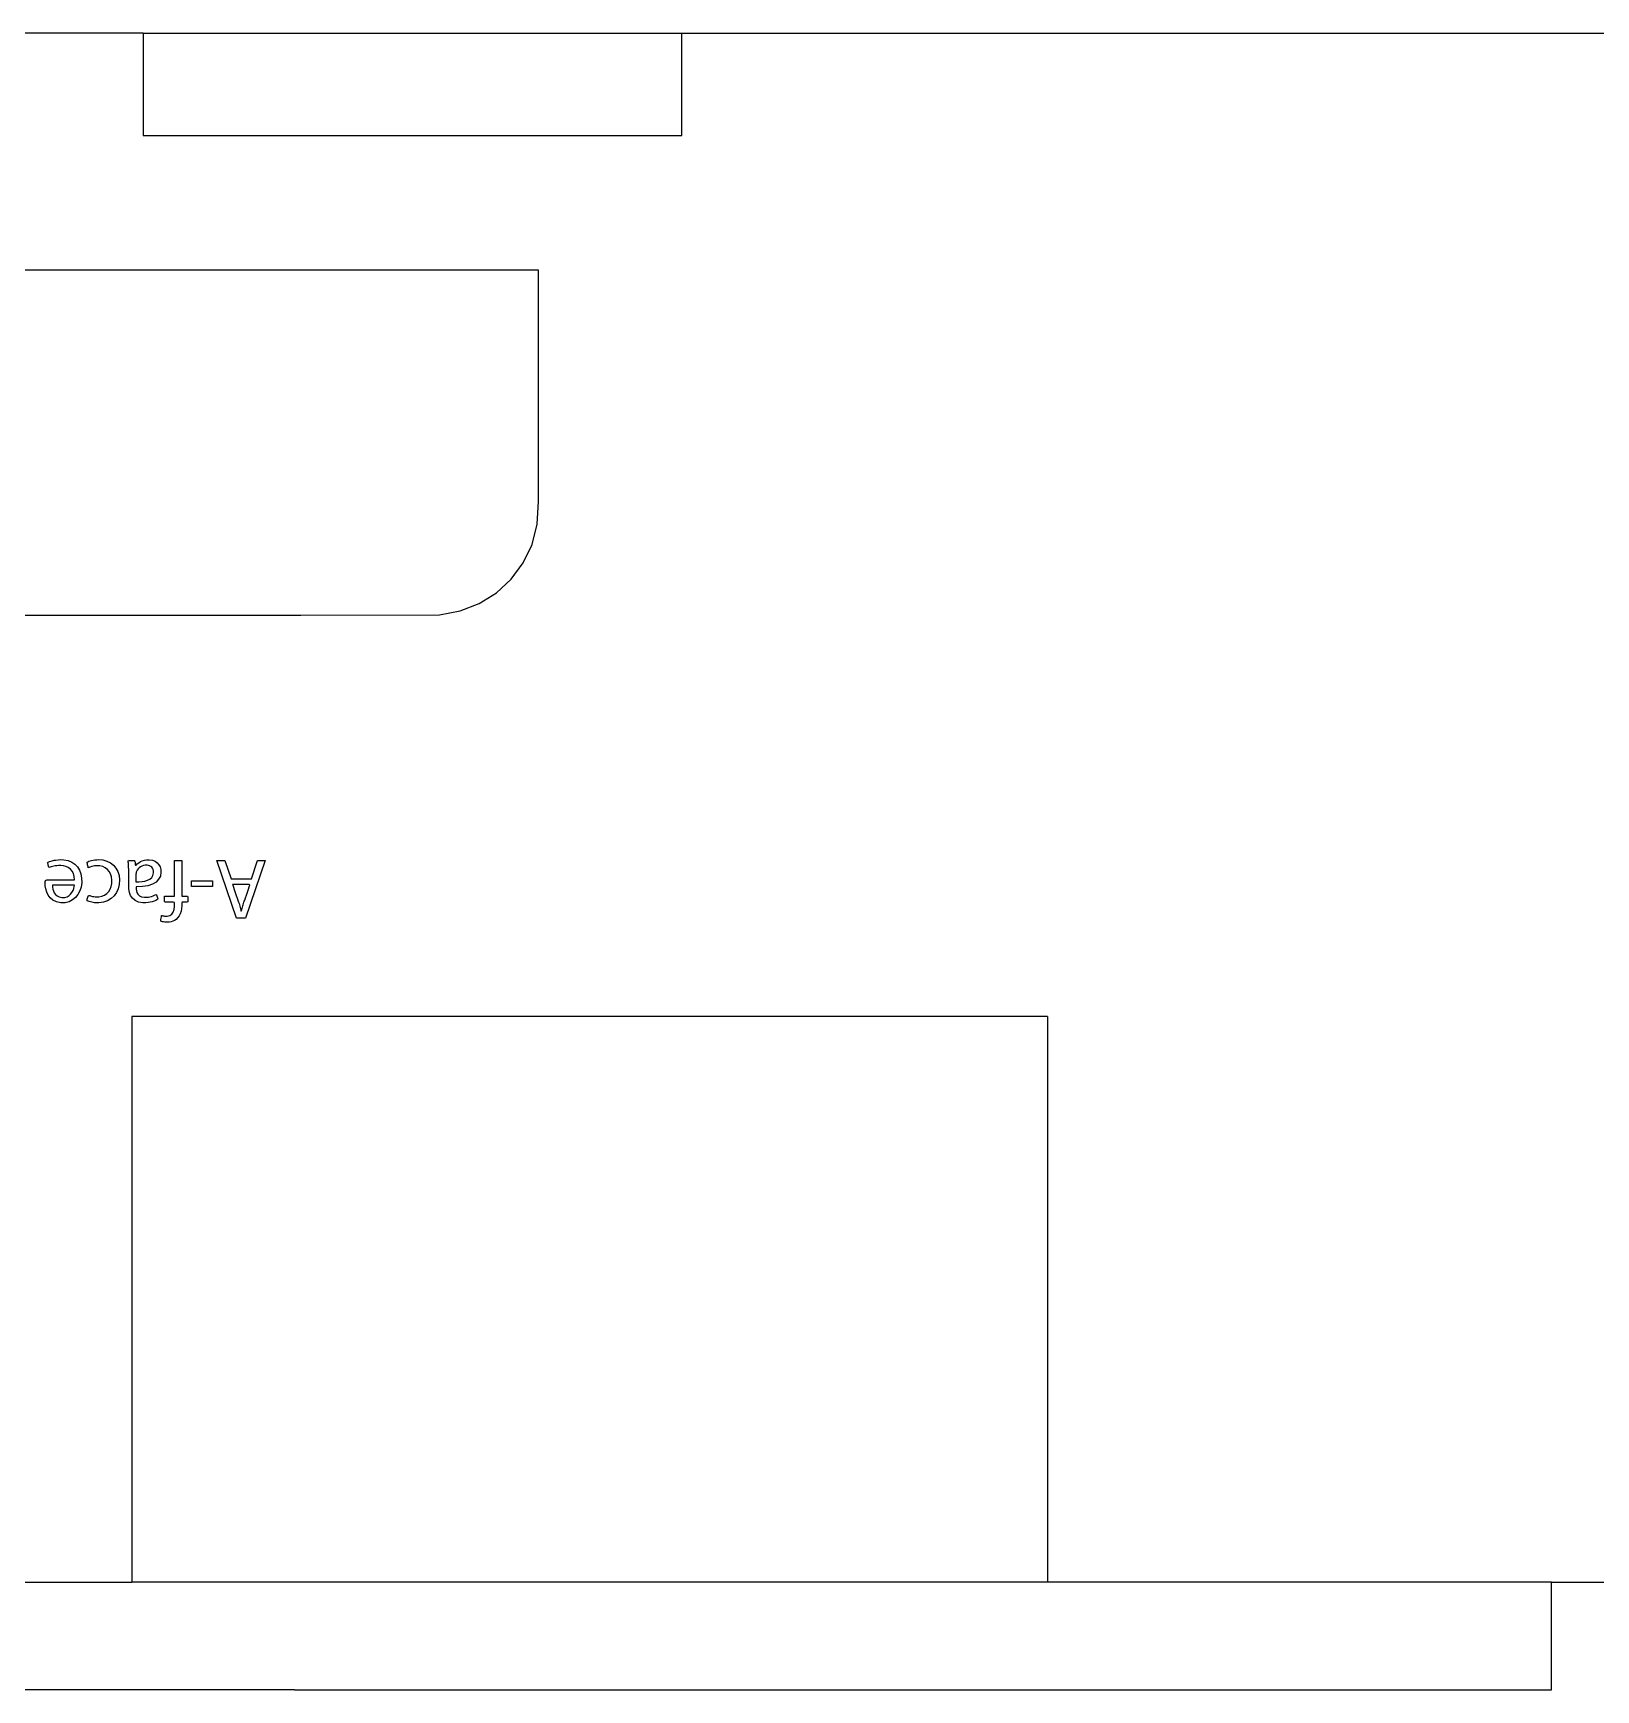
# Model space of a CAD drawing. Header units: metres. Extents: x 0 to 728, y 1000 to 1425.
# Drawn here: x 242.3 to 300.3, y 1128 to 1189.5 of the extents above; entities that cross this region are included whole.
import ezdxf

# ---------------------------------------------------------------- set-up
doc = ezdxf.new("R2010")
doc.units = ezdxf.units.M

msp = doc.modelspace()

# ---------------------------------------------------------------- linework, layer by layer
at = {"layer": 'COMPONENT1'}
for p, q in [((246.402, 1189.499), (189.9, 1189.499)), ((246.402, 1189.499), (246.402, 1185.699)), ((246.402, 1189.499), (266.402, 1189.499)), ((266.402, 1189.499), (312.1, 1189.499)), ((266.402, 1185.699), (266.402, 1189.499)), ((246.402, 1185.699), (266.402, 1185.699)), ((261.083, 1180.699), (187.083, 1180.699)), ((261.083, 1179.626), (261.083, 1180.699)), ((261.083, 1178.552), (261.083, 1179.626)), ((261.083, 1177.479), (261.083, 1178.552)), ((261.083, 1176.406), (261.083, 1177.479)), ((261.083, 1175.333), (261.083, 1176.406)), ((261.083, 1174.26), (261.083, 1175.333)), ((261.083, 1173.186), (261.083, 1174.26)), ((261.083, 1172.113), (261.083, 1173.186)), ((261.034, 1171.265), (261.083, 1172.113)), ((260.839, 1170.519), (261.034, 1171.265)), ((260.512, 1169.836), (260.839, 1170.519)), ((260.066, 1169.233), (260.512, 1169.836)), ((259.518, 1168.724), (260.066, 1169.233)), ((258.881, 1168.324), (259.518, 1168.724)), ((236.157, 1167.899), (244.205, 1167.899)), ((244.205, 1167.899), (252.254, 1167.899)), ((252.254, 1167.899), (257.404, 1167.911)), ((257.404, 1167.911), (258.171, 1168.048)), ((258.171, 1168.048), (258.881, 1168.324)), ((279.983, 1152.999), (245.983, 1152.999)), ((245.983, 1152.999), (245.983, 1131.999)), ((279.983, 1152.999), (279.983, 1131.999)), ((195.515, 1131.999), (245.983, 1131.999)), ((279.983, 1131.999), (245.983, 1131.999)), ((298.695, 1131.999), (279.983, 1131.999)), ((298.695, 1127.998), (298.695, 1131.999)), ((298.695, 1131.999), (301.984, 1131.999)), ((252.017, 1127.998), (195.515, 1127.998)), ((252.017, 1127.998), (298.695, 1127.998))]:
    msp.add_line(p, q, dxfattribs=at)
at = {"layer": 'COMPONENT8'}
for p, q in [((242.852, 1158.704), (242.874, 1158.73)), ((242.858, 1158.678), (242.852, 1158.704)), ((242.867, 1158.645), (242.858, 1158.678)), ((242.874, 1158.73), (242.918, 1158.747)), ((242.918, 1158.747), (242.969, 1158.763)), ((242.969, 1158.763), (243.026, 1158.779)), ((243.026, 1158.779), (243.091, 1158.793)), ((243.091, 1158.793), (243.161, 1158.804)), ((243.161, 1158.804), (243.239, 1158.812)), ((243.239, 1158.812), (243.323, 1158.817)), ((243.323, 1158.817), (243.457, 1158.813)), ((243.457, 1158.813), (243.613, 1158.784)), ((243.613, 1158.784), (243.75, 1158.729)), ((243.75, 1158.729), (243.867, 1158.65)), ((244.315, 1158.728), (244.346, 1158.742)), ((244.322, 1158.696), (244.315, 1158.728)), ((244.33, 1158.663), (244.322, 1158.696)), ((244.346, 1158.742), (244.385, 1158.756)), ((244.385, 1158.756), (244.43, 1158.771)), ((244.43, 1158.771), (244.483, 1158.785)), ((244.483, 1158.785), (244.541, 1158.797)), ((244.541, 1158.797), (244.606, 1158.808)), ((244.606, 1158.808), (244.675, 1158.814)), ((244.675, 1158.814), (244.749, 1158.817)), ((244.749, 1158.817), (244.905, 1158.806)), ((244.905, 1158.806), (245.054, 1158.767)), ((245.054, 1158.767), (245.186, 1158.704)), ((245.186, 1158.704), (245.298, 1158.616)), ((245.84, 1158.776), (245.881, 1158.782)), ((245.846, 1158.73), (245.84, 1158.776)), ((245.851, 1158.682), (245.846, 1158.73)), ((245.855, 1158.631), (245.851, 1158.682)), ((245.881, 1158.782), (245.927, 1158.782)), ((245.927, 1158.782), (245.979, 1158.782)), ((245.979, 1158.782), (246.029, 1158.782)), ((246.029, 1158.782), (246.068, 1158.782)), ((246.068, 1158.782), (246.093, 1158.754)), ((246.093, 1158.754), (246.097, 1158.72)), ((246.097, 1158.72), (246.102, 1158.68)), ((246.102, 1158.68), (246.106, 1158.64)), ((246.182, 1158.659), (246.236, 1158.703)), ((246.236, 1158.703), (246.297, 1158.743)), ((246.297, 1158.743), (246.367, 1158.776)), ((246.367, 1158.776), (246.444, 1158.8)), ((246.444, 1158.8), (246.528, 1158.814)), ((246.528, 1158.814), (246.628, 1158.816)), ((246.628, 1158.816), (246.745, 1158.797)), ((246.745, 1158.797), (246.843, 1158.757)), ((246.843, 1158.757), (246.924, 1158.699)), ((246.924, 1158.699), (246.986, 1158.627)), ((247.563, 1158.781), (247.63, 1158.782)), ((247.563, 1158.657), (247.563, 1158.781)), ((247.63, 1158.782), (247.697, 1158.782)), ((247.697, 1158.782), (247.765, 1158.782)), ((247.765, 1158.782), (247.839, 1158.782)), ((247.839, 1158.782), (247.839, 1158.68)), ((247.839, 1158.68), (247.839, 1158.427)), ((249.868, 1156.642), (249.138, 1158.782)), ((249.138, 1158.782), (249.433, 1158.782)), ((249.433, 1158.782), (249.662, 1158.109)), ((250.929, 1158.782), (250.198, 1156.642)), ((250.421, 1158.109), (250.643, 1158.782)), ((250.643, 1158.782), (250.929, 1158.782)), ((242.768, 1158.041), (242.827, 1158.064)), ((242.827, 1158.064), (242.953, 1158.064)), ((242.876, 1158.608), (242.867, 1158.645)), ((242.885, 1158.573), (242.876, 1158.608)), ((242.893, 1158.543), (242.885, 1158.573)), ((242.907, 1158.522), (242.893, 1158.543)), ((242.946, 1158.538), (242.907, 1158.522)), ((242.989, 1158.552), (242.946, 1158.538)), ((242.953, 1158.064), (243.127, 1158.064)), ((243.034, 1158.565), (242.989, 1158.552)), ((243.083, 1158.577), (243.034, 1158.565)), ((243.137, 1158.586), (243.083, 1158.577)), ((243.127, 1158.064), (243.323, 1158.064)), ((243.196, 1158.592), (243.137, 1158.586)), ((243.261, 1158.597), (243.196, 1158.592)), ((243.336, 1158.598), (243.261, 1158.597)), ((243.323, 1158.064), (243.518, 1158.064)), ((243.438, 1158.589), (243.336, 1158.598)), ((243.533, 1158.565), (243.438, 1158.589)), ((243.518, 1158.064), (243.687, 1158.064)), ((243.62, 1158.525), (243.533, 1158.565)), ((243.696, 1158.469), (243.62, 1158.525)), ((243.687, 1158.064), (243.807, 1158.064)), ((243.759, 1158.396), (243.696, 1158.469)), ((243.808, 1158.304), (243.759, 1158.396)), ((243.807, 1158.064), (243.852, 1158.064)), ((243.839, 1158.194), (243.808, 1158.304)), ((243.852, 1158.064), (243.839, 1158.194)), ((243.867, 1158.65), (243.963, 1158.549)), ((243.963, 1158.549), (244.037, 1158.428)), ((244.037, 1158.428), (244.088, 1158.288)), ((244.088, 1158.288), (244.114, 1158.132)), ((244.114, 1158.132), (244.116, 1157.964)), ((244.338, 1158.625), (244.33, 1158.663)), ((244.347, 1158.587), (244.338, 1158.625)), ((244.355, 1158.554), (244.347, 1158.587)), ((244.363, 1158.519), (244.355, 1158.554)), ((244.39, 1158.53), (244.363, 1158.519)), ((244.423, 1158.543), (244.39, 1158.53)), ((244.459, 1158.555), (244.423, 1158.543)), ((244.498, 1158.567), (244.459, 1158.555)), ((244.541, 1158.576), (244.498, 1158.567)), ((244.588, 1158.584), (244.541, 1158.576)), ((244.639, 1158.589), (244.588, 1158.584)), ((244.694, 1158.592), (244.639, 1158.589)), ((244.794, 1158.585), (244.694, 1158.592)), ((244.896, 1158.56), (244.794, 1158.585)), ((244.988, 1158.516), (244.896, 1158.56)), ((245.069, 1158.455), (244.988, 1158.516)), ((245.136, 1158.378), (245.069, 1158.455)), ((245.187, 1158.285), (245.136, 1158.378)), ((245.222, 1158.177), (245.187, 1158.285)), ((245.238, 1158.056), (245.222, 1158.177)), ((245.235, 1157.936), (245.238, 1158.056)), ((245.298, 1158.616), (245.389, 1158.507)), ((245.389, 1158.507), (245.458, 1158.378)), ((245.458, 1158.378), (245.502, 1158.231)), ((245.502, 1158.231), (245.521, 1158.067)), ((245.521, 1158.067), (245.512, 1157.896)), ((245.858, 1158.579), (245.855, 1158.631)), ((245.86, 1158.525), (245.858, 1158.579)), ((245.861, 1158.47), (245.86, 1158.525)), ((245.861, 1158.414), (245.861, 1158.47)), ((245.861, 1158.383), (245.861, 1158.414)), ((245.861, 1158.304), (245.861, 1158.383)), ((245.861, 1158.195), (245.861, 1158.304)), ((245.861, 1158.075), (245.861, 1158.195)), ((245.861, 1157.963), (245.861, 1158.075)), ((246.106, 1158.64), (246.11, 1158.609)), ((246.11, 1158.609), (246.138, 1158.61)), ((246.132, 1158.282), (246.131, 1158.249)), ((246.131, 1158.249), (246.131, 1158.217)), ((246.131, 1158.217), (246.131, 1158.174)), ((246.131, 1158.174), (246.131, 1158.126)), ((246.131, 1158.126), (246.131, 1158.079)), ((246.131, 1158.079), (246.131, 1158.038)), ((246.135, 1158.314), (246.132, 1158.282)), ((246.142, 1158.349), (246.135, 1158.314)), ((246.138, 1158.61), (246.182, 1158.659)), ((246.155, 1158.382), (246.142, 1158.349)), ((246.18, 1158.428), (246.155, 1158.382)), ((246.212, 1158.472), (246.18, 1158.428)), ((246.251, 1158.513), (246.212, 1158.472)), ((246.297, 1158.548), (246.251, 1158.513)), ((246.351, 1158.576), (246.297, 1158.548)), ((246.411, 1158.597), (246.351, 1158.576)), ((246.478, 1158.609), (246.411, 1158.597)), ((246.542, 1158.61), (246.478, 1158.609)), ((246.591, 1158.603), (246.542, 1158.61)), ((246.562, 1158.053), (246.647, 1158.095)), ((246.637, 1158.589), (246.591, 1158.603)), ((246.679, 1158.567), (246.637, 1158.589)), ((246.647, 1158.095), (246.715, 1158.153)), ((246.715, 1158.536), (246.679, 1158.567)), ((246.744, 1158.498), (246.715, 1158.536)), ((246.715, 1158.153), (246.761, 1158.228)), ((246.766, 1158.451), (246.744, 1158.498)), ((246.761, 1158.228), (246.782, 1158.323)), ((246.779, 1158.395), (246.766, 1158.451)), ((246.782, 1158.323), (246.779, 1158.395)), ((246.974, 1158.088), (246.876, 1157.986)), ((247.037, 1158.21), (246.974, 1158.088)), ((246.986, 1158.627), (247.03, 1158.545)), ((247.03, 1158.545), (247.055, 1158.455)), ((247.061, 1158.354), (247.037, 1158.21)), ((247.055, 1158.455), (247.061, 1158.354)), ((247.563, 1158.391), (247.563, 1158.657)), ((247.563, 1158.06), (247.563, 1158.391)), ((247.563, 1157.744), (247.563, 1158.06)), ((247.839, 1158.427), (247.839, 1158.1)), ((247.839, 1158.1), (247.839, 1157.778)), ((249.662, 1158.109), (250.421, 1158.109)), ((242.762, 1157.939), (242.763, 1157.978)), ((242.766, 1157.849), (242.762, 1157.939)), ((242.763, 1157.978), (242.765, 1158.011)), ((242.765, 1158.011), (242.768, 1158.041)), ((242.784, 1157.732), (242.766, 1157.849)), ((242.818, 1157.613), (242.784, 1157.732)), ((242.872, 1157.498), (242.818, 1157.613)), ((242.948, 1157.394), (242.872, 1157.498)), ((243.032, 1157.864), (243.035, 1157.798)), ((243.065, 1157.864), (243.032, 1157.864)), ((243.035, 1157.798), (243.046, 1157.726)), ((243.046, 1157.726), (243.067, 1157.654)), ((243.151, 1157.864), (243.065, 1157.864)), ((243.067, 1157.654), (243.1, 1157.584)), ((243.1, 1157.584), (243.147, 1157.522)), ((243.147, 1157.522), (243.208, 1157.47)), ((243.274, 1157.864), (243.151, 1157.864)), ((243.208, 1157.47), (243.286, 1157.433)), ((243.416, 1157.864), (243.274, 1157.864)), ((243.561, 1157.864), (243.416, 1157.864)), ((243.485, 1157.418), (243.572, 1157.442)), ((243.692, 1157.864), (243.561, 1157.864)), ((243.572, 1157.442), (243.646, 1157.482)), ((243.646, 1157.482), (243.707, 1157.535)), ((243.793, 1157.864), (243.692, 1157.864)), ((243.707, 1157.535), (243.756, 1157.599)), ((243.756, 1157.599), (243.795, 1157.669)), ((243.845, 1157.864), (243.793, 1157.864)), ((243.795, 1157.669), (243.823, 1157.743)), ((243.823, 1157.743), (243.841, 1157.817)), ((243.841, 1157.817), (243.845, 1157.864)), ((243.978, 1157.523), (243.889, 1157.411)), ((244.047, 1157.655), (243.978, 1157.523)), ((244.093, 1157.802), (244.047, 1157.655)), ((244.116, 1157.964), (244.093, 1157.802)), ((244.347, 1157.424), (244.358, 1157.46)), ((244.358, 1157.46), (244.366, 1157.489)), ((244.366, 1157.489), (244.413, 1157.489)), ((244.413, 1157.489), (244.445, 1157.477)), ((244.445, 1157.477), (244.481, 1157.465)), ((244.481, 1157.465), (244.52, 1157.454)), ((244.52, 1157.454), (244.564, 1157.446)), ((244.564, 1157.446), (244.611, 1157.44)), ((244.611, 1157.44), (244.663, 1157.436)), ((244.747, 1157.437), (244.864, 1157.458)), ((244.864, 1157.458), (244.966, 1157.499)), ((244.966, 1157.499), (245.052, 1157.559)), ((245.052, 1157.559), (245.123, 1157.635)), ((245.123, 1157.635), (245.177, 1157.725)), ((245.177, 1157.725), (245.214, 1157.826)), ((245.323, 1157.473), (245.211, 1157.371)), ((245.214, 1157.826), (245.235, 1157.936)), ((245.412, 1157.597), (245.323, 1157.473)), ((245.475, 1157.738), (245.412, 1157.597)), ((245.512, 1157.896), (245.475, 1157.738)), ((245.861, 1157.878), (245.861, 1157.963)), ((245.861, 1157.84), (245.861, 1157.878)), ((245.866, 1157.729), (245.861, 1157.84)), ((245.889, 1157.604), (245.866, 1157.729)), ((245.931, 1157.487), (245.889, 1157.604)), ((245.999, 1157.384), (245.931, 1157.487)), ((246.131, 1158.038), (246.131, 1157.998)), ((246.131, 1157.998), (246.244, 1157.998)), ((246.371, 1157.815), (246.137, 1157.804)), ((246.137, 1157.804), (246.137, 1157.774)), ((246.137, 1157.774), (246.139, 1157.724)), ((246.139, 1157.724), (246.149, 1157.66)), ((246.149, 1157.66), (246.17, 1157.594)), ((246.17, 1157.594), (246.207, 1157.531)), ((246.207, 1157.531), (246.263, 1157.478)), ((246.244, 1157.998), (246.356, 1158.006)), ((246.263, 1157.478), (246.343, 1157.439)), ((246.356, 1158.006), (246.463, 1158.024)), ((246.573, 1157.849), (246.371, 1157.815)), ((246.463, 1158.024), (246.562, 1158.053)), ((246.741, 1157.906), (246.573, 1157.849)), ((246.652, 1157.437), (246.711, 1157.452)), ((246.711, 1157.452), (246.767, 1157.471)), ((246.876, 1157.986), (246.741, 1157.906)), ((246.767, 1157.471), (246.821, 1157.494)), ((246.821, 1157.494), (246.87, 1157.521)), ((246.87, 1157.521), (246.898, 1157.511)), ((246.898, 1157.511), (246.909, 1157.479)), ((246.909, 1157.479), (246.922, 1157.44)), ((246.922, 1157.44), (246.935, 1157.402)), ((247.192, 1157.456), (247.263, 1157.458)), ((247.192, 1157.429), (247.192, 1157.456)), ((247.263, 1157.458), (247.35, 1157.458)), ((247.35, 1157.458), (247.443, 1157.458)), ((247.443, 1157.458), (247.521, 1157.458)), ((247.521, 1157.458), (247.561, 1157.458)), ((247.561, 1157.458), (247.563, 1157.519)), ((247.563, 1157.519), (247.563, 1157.744)), ((247.839, 1157.778), (247.839, 1157.538)), ((247.839, 1157.538), (247.84, 1157.458)), ((247.84, 1157.458), (247.902, 1157.458)), ((247.902, 1157.458), (247.955, 1157.458)), ((247.955, 1157.458), (248.006, 1157.458)), ((248.006, 1157.458), (248.042, 1157.458)), ((248.042, 1157.458), (248.052, 1157.434)), ((248.195, 1157.823), (248.195, 1158.026)), ((248.195, 1158.026), (248.979, 1158.026)), ((248.979, 1157.823), (248.195, 1157.823)), ((248.979, 1158.026), (248.979, 1157.823)), ((249.716, 1157.893), (249.724, 1157.868)), ((249.742, 1157.893), (249.716, 1157.893)), ((249.724, 1157.868), (249.748, 1157.8)), ((249.813, 1157.893), (249.742, 1157.893)), ((249.748, 1157.8), (249.781, 1157.705)), ((249.781, 1157.705), (249.819, 1157.594)), ((249.914, 1157.893), (249.813, 1157.893)), ((249.819, 1157.594), (249.857, 1157.483)), ((249.857, 1157.483), (249.891, 1157.384)), ((250.03, 1157.893), (249.914, 1157.893)), ((250.147, 1157.893), (250.03, 1157.893)), ((250.251, 1157.893), (250.147, 1157.893)), ((250.195, 1157.396), (250.23, 1157.499)), ((250.23, 1157.499), (250.268, 1157.612)), ((250.328, 1157.893), (250.251, 1157.893)), ((250.268, 1157.612), (250.305, 1157.721)), ((250.305, 1157.721), (250.337, 1157.813)), ((250.357, 1157.875), (250.328, 1157.893)), ((250.337, 1157.813), (250.357, 1157.875)), ((243.049, 1157.308), (242.948, 1157.394)), ((243.178, 1157.246), (243.049, 1157.308)), ((243.337, 1157.215), (243.178, 1157.246)), ((243.286, 1157.433), (243.383, 1157.415)), ((243.504, 1157.22), (243.337, 1157.215)), ((243.383, 1157.415), (243.485, 1157.418)), ((243.651, 1157.257), (243.504, 1157.22)), ((243.779, 1157.321), (243.651, 1157.257)), ((243.889, 1157.411), (243.779, 1157.321)), ((244.315, 1157.317), (244.324, 1157.347)), ((244.32, 1157.29), (244.315, 1157.317)), ((244.354, 1157.275), (244.32, 1157.29)), ((244.324, 1157.347), (244.335, 1157.384)), ((244.335, 1157.384), (244.347, 1157.424)), ((244.393, 1157.26), (244.354, 1157.275)), ((244.438, 1157.247), (244.393, 1157.26)), ((244.487, 1157.235), (244.438, 1157.247)), ((244.539, 1157.225), (244.487, 1157.235)), ((244.595, 1157.218), (244.539, 1157.225)), ((244.654, 1157.214), (244.595, 1157.218)), ((244.751, 1157.215), (244.654, 1157.214)), ((244.663, 1157.436), (244.747, 1157.437)), ((244.923, 1157.239), (244.751, 1157.215)), ((245.077, 1157.292), (244.923, 1157.239)), ((245.211, 1157.371), (245.077, 1157.292)), ((246.096, 1157.301), (245.999, 1157.384)), ((246.225, 1157.242), (246.096, 1157.301)), ((246.391, 1157.215), (246.225, 1157.242)), ((246.343, 1157.439), (246.451, 1157.42)), ((246.503, 1157.215), (246.391, 1157.215)), ((246.451, 1157.42), (246.531, 1157.421)), ((246.583, 1157.222), (246.503, 1157.215)), ((246.531, 1157.421), (246.592, 1157.427)), ((246.661, 1157.235), (246.583, 1157.222)), ((246.592, 1157.427), (246.652, 1157.437)), ((246.735, 1157.253), (246.661, 1157.235)), ((246.805, 1157.276), (246.735, 1157.253)), ((246.871, 1157.302), (246.805, 1157.276)), ((246.93, 1157.333), (246.871, 1157.302)), ((246.946, 1157.37), (246.93, 1157.333)), ((246.935, 1157.402), (246.946, 1157.37)), ((247.192, 1157.383), (247.192, 1157.429)), ((247.192, 1157.329), (247.192, 1157.383)), ((247.192, 1157.281), (247.192, 1157.329)), ((247.198, 1157.245), (247.192, 1157.281)), ((247.25, 1157.245), (247.198, 1157.245)), ((247.333, 1157.245), (247.25, 1157.245)), ((247.427, 1157.245), (247.333, 1157.245)), ((247.509, 1157.245), (247.427, 1157.245)), ((247.462, 1156.794), (247.513, 1156.871)), ((247.563, 1157.23), (247.509, 1157.245)), ((247.513, 1156.871), (247.545, 1156.967)), ((247.545, 1156.967), (247.56, 1157.078)), ((247.56, 1157.078), (247.563, 1157.163)), ((247.563, 1157.19), (247.563, 1157.23)), ((247.563, 1157.163), (247.563, 1157.19)), ((247.808, 1156.903), (247.777, 1156.81)), ((247.828, 1157.002), (247.808, 1156.903)), ((247.838, 1157.108), (247.828, 1157.002)), ((247.839, 1157.183), (247.838, 1157.108)), ((247.844, 1157.245), (247.839, 1157.217)), ((247.839, 1157.217), (247.839, 1157.183)), ((247.875, 1157.245), (247.844, 1157.245)), ((247.924, 1157.245), (247.875, 1157.245)), ((247.977, 1157.245), (247.924, 1157.245)), ((248.024, 1157.245), (247.977, 1157.245)), ((248.052, 1157.252), (248.024, 1157.245)), ((248.052, 1157.434), (248.052, 1157.389)), ((248.052, 1157.389), (248.052, 1157.335)), ((248.052, 1157.335), (248.052, 1157.286)), ((248.052, 1157.286), (248.052, 1157.252)), ((249.891, 1157.384), (249.917, 1157.311)), ((249.917, 1157.311), (249.928, 1157.277)), ((249.928, 1157.277), (249.943, 1157.234)), ((249.943, 1157.234), (249.958, 1157.184)), ((249.958, 1157.184), (249.973, 1157.136)), ((249.973, 1157.136), (249.987, 1157.087)), ((249.987, 1157.087), (250, 1157.04)), ((250, 1157.04), (250.012, 1156.993)), ((250.012, 1156.993), (250.024, 1156.947)), ((250.024, 1156.947), (250.036, 1156.901)), ((250.036, 1156.901), (250.064, 1156.955)), ((250.064, 1156.955), (250.075, 1157.002)), ((250.075, 1157.002), (250.088, 1157.05)), ((250.088, 1157.05), (250.101, 1157.097)), ((250.101, 1157.097), (250.114, 1157.145)), ((250.114, 1157.145), (250.128, 1157.194)), ((250.128, 1157.194), (250.143, 1157.242)), ((250.143, 1157.242), (250.155, 1157.277)), ((250.155, 1157.277), (250.169, 1157.318)), ((250.169, 1157.318), (250.195, 1157.396)), ((247.05, 1156.536), (247.058, 1156.592)), ((247.081, 1156.525), (247.05, 1156.536)), ((247.058, 1156.592), (247.068, 1156.645)), ((247.068, 1156.645), (247.077, 1156.698)), ((247.077, 1156.698), (247.084, 1156.738)), ((247.115, 1156.514), (247.081, 1156.525)), ((247.084, 1156.738), (247.11, 1156.743)), ((247.11, 1156.743), (247.135, 1156.734)), ((247.155, 1156.505), (247.115, 1156.514)), ((247.135, 1156.734), (247.164, 1156.727)), ((247.198, 1156.498), (247.155, 1156.505)), ((247.164, 1156.727), (247.196, 1156.722)), ((247.196, 1156.722), (247.232, 1156.719)), ((247.245, 1156.493), (247.198, 1156.498)), ((247.232, 1156.719), (247.286, 1156.718)), ((247.299, 1156.492), (247.245, 1156.493)), ((247.286, 1156.718), (247.387, 1156.741)), ((247.366, 1156.497), (247.299, 1156.492)), ((247.433, 1156.51), (247.366, 1156.497)), ((247.387, 1156.741), (247.462, 1156.794)), ((247.499, 1156.531), (247.433, 1156.51)), ((247.563, 1156.561), (247.499, 1156.531)), ((247.623, 1156.601), (247.563, 1156.561)), ((247.68, 1156.654), (247.623, 1156.601)), ((247.735, 1156.727), (247.68, 1156.654)), ((247.777, 1156.81), (247.735, 1156.727)), ((250.198, 1156.642), (249.868, 1156.642))]:
    msp.add_line(p, q, dxfattribs=at)

doc.saveas('drawing.dxf')
